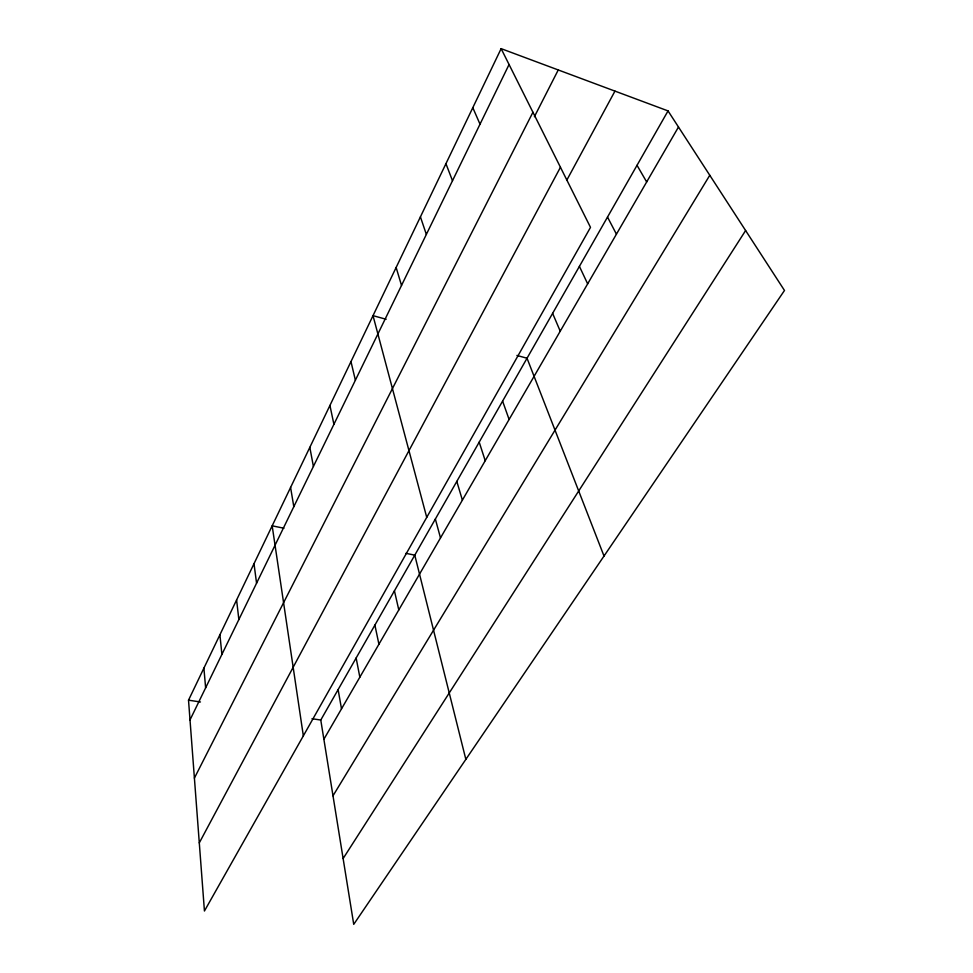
<?xml version="1.0" encoding="UTF-8"?>
<svg xmlns="http://www.w3.org/2000/svg" width="973" height="973" viewBox="0 0 973 973"><rect width="100%" height="100%" fill="white"/><g stroke="black" fill="none" stroke-linecap="round" stroke-linejoin="round"><path stroke-width="1.46" d="M501.131 48.65L590.502 227.366L204.439 911.008L188.519 700.183L501.131 48.65L668.037 110.91L784.481 290.465L353.734 924.35L320.774 720.032L668.037 110.91M190.003 719.935L509.061 64.522M194.393 778.108L532.936 112.26M534.408 116.699L558.247 69.959M199.295 842.873L560.448 167.271M566.809 180.151L614.96 91.109M323.875 739.273L678.485 127.025M332.997 795.805L709.779 175.274M343.116 858.551L745.622 230.528M188.519 700.183L200.462 701.971M311.98 718.719L320.774 720.032M283.921 528.23L272.172 525.821L303.345 735.868M405.923 553.333L414.778 555.145L465.848 759.366M386.135 319.278L373.012 315.653L426.733 517.368M516.906 355.437L527.038 358.234L604.014 556.057M637.023 165.313L646.668 181.951M607.517 217.076L616.432 234.165M579.409 266.371L587.656 283.848M472.805 107.675L480.017 124.191M552.615 313.367L560.241 331.185M445.938 163.671L452.494 180.747M502.591 401.119L509.11 419.472M420.421 216.87L426.356 234.42M479.203 442.131L485.223 460.691M396.133 267.466L401.521 285.43M456.811 481.404L462.382 500.134M435.357 519.047L440.501 537.911M350.973 361.603L355.388 380.224M394.43 590.842L398.796 609.913M329.932 405.449L333.909 424.325M374.897 625.092L378.923 644.235M356.142 657.991L359.84 677.184M309.828 447.361L313.403 466.444M338.118 689.614L341.499 708.843M290.586 487.437L293.81 506.702M254.002 563.683L256.568 583.216M236.597 599.964L238.859 619.582M219.91 634.737L221.893 654.428M203.892 668.123L205.631 687.85"/></g></svg>
